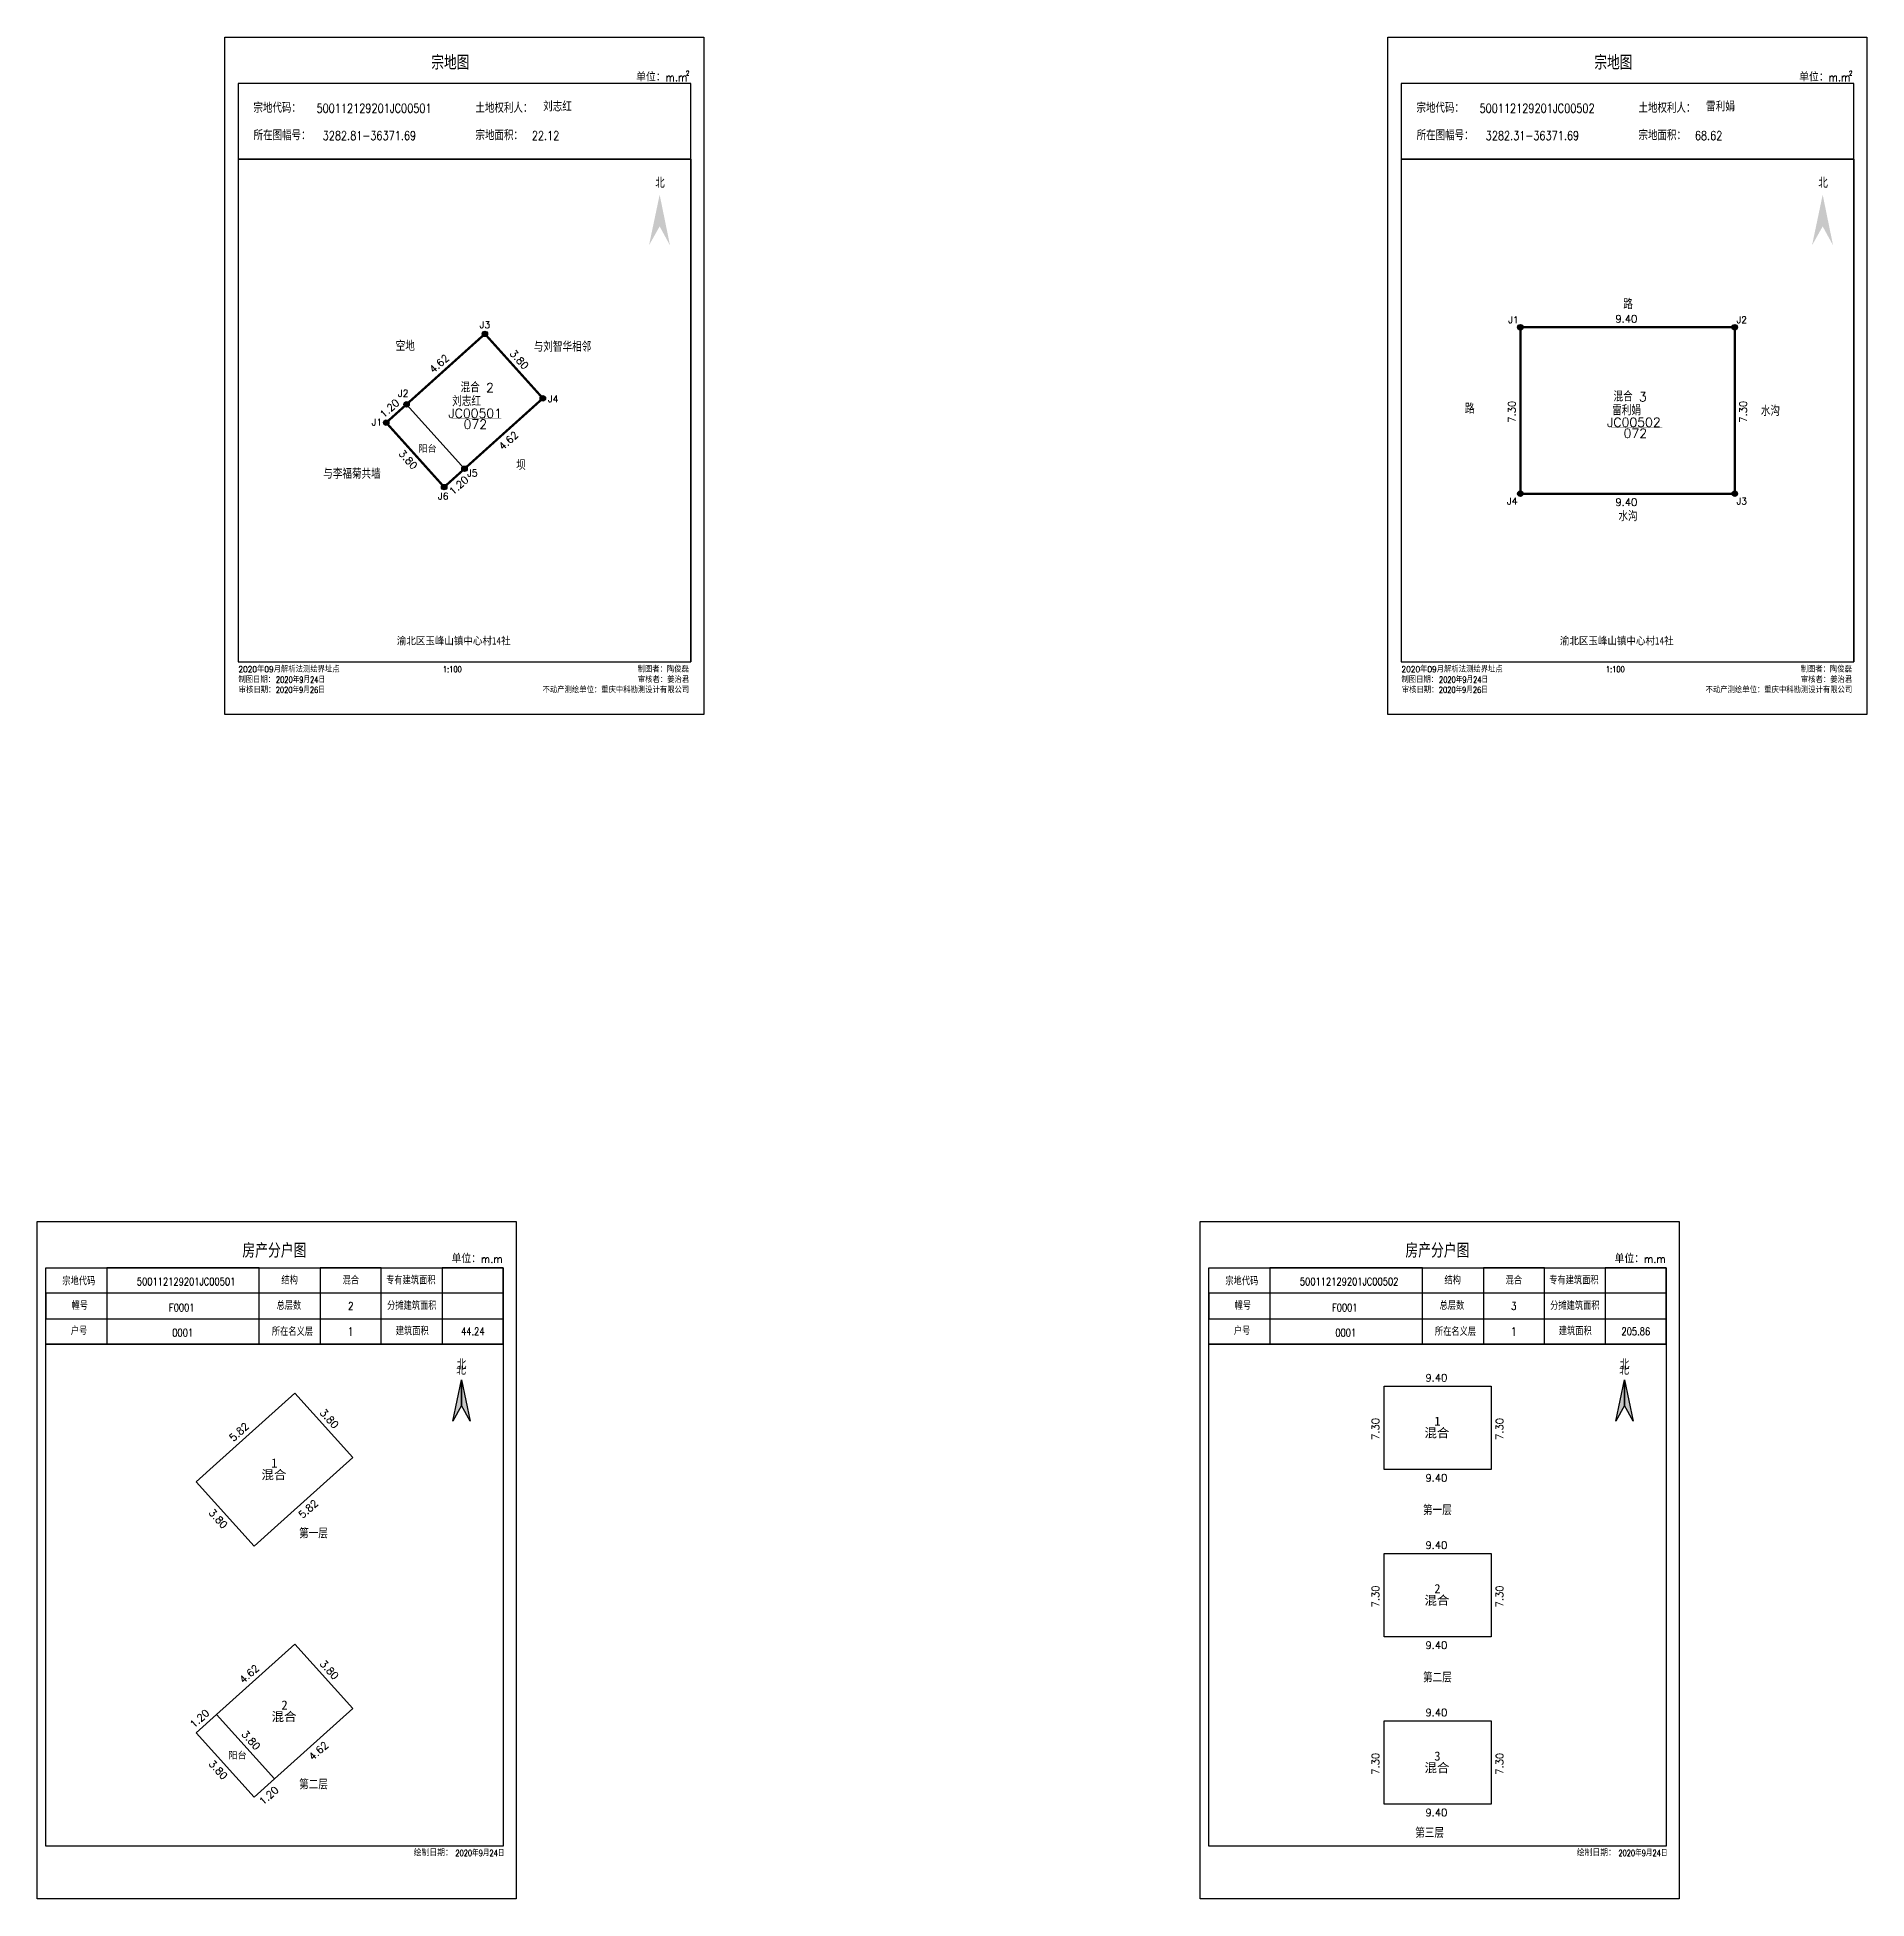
# Model space of a CAD drawing. Extents: x 36371590 to 36372043, y 3282005 to 3283161.
# Drawn here: x 36371606.2 to 36371686.4, y 3282078.4 to 3282160 of the extents above; entities that cross this region are included whole.
import ezdxf
from ezdxf.enums import TextEntityAlignment as Align

# ---------------------------------------------------------------- set-up
doc = ezdxf.new("R2010")
doc.units = 0
doc.header["$LTSCALE"] = 0.5
doc.linetypes.add('DASHED', pattern=[0.75, 0.5, -0.25])
doc.layers.get('0').update_dxf_attribs({"linetype": 'CONTINUOUS'})
doc.layers.add('_JMD_内', color=6, linetype='CONTINUOUS', true_color=0xff00ff)
doc.layers.add('_JZD_内', color=1, linetype='CONTINUOUS', true_color=0xff0000)
for name, color, linetype in [('_宗地图注记', 7, 'CONTINUOUS'), ('DLSS', 4, 'CONTINUOUS'), ('JZP', 1, 'CONTINUOUS'), ('TK', 7, 'CONTINUOUS'), ('ZJ', 7, 'CONTINUOUS'), ('内图框', 7, 'CONTINUOUS'), ('四至', 7, 'CONTINUOUS')]:
    doc.layers.add(name, color=color, linetype=linetype)
doc.layers.add('外图框', color=3, linetype='CONTINUOUS', plot=False)
doc.styles.add('HZ', font='rs.shx', dxfattribs={"width": 0.8, "bigfont": 'hztxt.shx'})
doc.styles.add('宋体', font='')
doc.styles.add('黑体', font='simhei.ttf')
doc.styles.get('宋体').set_extended_font_data('SimSun')

# ---------------------------------------------------------------- blocks, each defined once
blk = doc.blocks.new('指北针')
at = {"layer": '', "linetype": 'Continuous'}
for points in [[(0, 1.134), (0, 0), (-0.381, -0.676)], [(0, 1.134), (0.371, -0.68), (0, 0)]]:
    blk.add_hatch(color=7, dxfattribs=at).paths.add_polyline_path(points)
for points in [[(0, 1.134), (0, 0), (-0.381, -0.676)], [(0, 1.134), (0.371, -0.68), (0, 0)]]:
    blk.add_lwpolyline(points, close=True, dxfattribs=at)
at = {"layer": '', "linetype": 'DASHED', "style": '宋体', "width": 1}
blk.add_text('北', height=0.315, dxfattribs=at).set_placement((-0.24, 1.388))

msp = doc.modelspace()

# ---------------------------------------------------------------- hatches: boundary and pattern name
at = {"linetype": 'Continuous'}
h = msp.add_hatch(color=1, dxfattribs=at)
edge = h.paths.add_edge_path()
edge.add_arc((36371671.206, 3282147.308), 0.12, 0, 360)
at = {"linetype": 'Continuous', "true_color": 0x000000}
h = msp.add_hatch(color=18, dxfattribs=at)
edge = h.paths.add_edge_path()
edge.add_arc((36371671.206, 3282147.308), 0.11, 0, 360)
at = {"linetype": 'Continuous', "true_color": 0xffffff}
h = msp.add_hatch(color=7, dxfattribs=at)
edge = h.paths.add_edge_path(flags=0)
edge.add_arc((36371671.206, 3282147.308), 0.096, 0, 360)
at = {"linetype": 'Continuous'}
h = msp.add_hatch(color=1, dxfattribs=at)
edge = h.paths.add_edge_path()
edge.add_arc((36371680.606, 3282147.308), 0.12, 0, 360)
at = {"linetype": 'Continuous', "true_color": 0x000000}
h = msp.add_hatch(color=18, dxfattribs=at)
edge = h.paths.add_edge_path()
edge.add_arc((36371680.606, 3282147.308), 0.11, 0, 360)
at = {"linetype": 'Continuous', "true_color": 0xffffff}
h = msp.add_hatch(color=7, dxfattribs=at)
edge = h.paths.add_edge_path(flags=0)
edge.add_arc((36371680.606, 3282147.308), 0.096, 0, 360)
at = {"linetype": 'Continuous'}
h = msp.add_hatch(color=1, dxfattribs=at)
edge = h.paths.add_edge_path()
edge.add_arc((36371625.798, 3282147.016), 0.12, 0, 360)
at = {"linetype": 'Continuous', "true_color": 0x000000}
h = msp.add_hatch(color=18, dxfattribs=at)
edge = h.paths.add_edge_path()
edge.add_arc((36371625.798, 3282147.016), 0.11, 0, 360)
at = {"linetype": 'Continuous', "true_color": 0xffffff}
h = msp.add_hatch(color=7, dxfattribs=at)
edge = h.paths.add_edge_path(flags=0)
edge.add_arc((36371625.798, 3282147.016), 0.096, 0, 360)
at = {"linetype": 'Continuous'}
h = msp.add_hatch(color=1, dxfattribs=at)
edge = h.paths.add_edge_path()
edge.add_arc((36371622.363, 3282143.926), 0.12, 0, 360)
at = {"linetype": 'Continuous', "true_color": 0x000000}
h = msp.add_hatch(color=18, dxfattribs=at)
edge = h.paths.add_edge_path()
edge.add_arc((36371622.363, 3282143.926), 0.11, 0, 360)
at = {"linetype": 'Continuous'}
h = msp.add_hatch(color=1, dxfattribs=at)
edge = h.paths.add_edge_path()
edge.add_arc((36371628.34, 3282144.192), 0.12, 0, 360)
at = {"linetype": 'Continuous', "true_color": 0x000000}
h = msp.add_hatch(color=18, dxfattribs=at)
edge = h.paths.add_edge_path()
edge.add_arc((36371628.34, 3282144.192), 0.11, 0, 360)
at = {"linetype": 'Continuous', "true_color": 0xffffff}
h = msp.add_hatch(color=7, dxfattribs=at)
edge = h.paths.add_edge_path(flags=0)
edge.add_arc((36371628.34, 3282144.192), 0.096, 0, 360)
at = {"linetype": 'Continuous'}
h = msp.add_hatch(color=1, dxfattribs=at)
edge = h.paths.add_edge_path()
edge.add_arc((36371621.472, 3282143.124), 0.12, 0, 360)
at = {"linetype": 'Continuous', "true_color": 0x000000}
h = msp.add_hatch(color=18, dxfattribs=at)
edge = h.paths.add_edge_path()
edge.add_arc((36371621.472, 3282143.124), 0.11, 0, 360)
at = {"linetype": 'Continuous', "true_color": 0xffffff}
h = msp.add_hatch(color=7, dxfattribs=at)
edge = h.paths.add_edge_path(flags=0)
edge.add_arc((36371621.472, 3282143.124), 0.096, 0, 360)
h = msp.add_hatch(color=7, dxfattribs=at)
edge = h.paths.add_edge_path(flags=0)
edge.add_arc((36371622.363, 3282143.926), 0.096, 0, 360)
at = {"linetype": 'Continuous'}
h = msp.add_hatch(color=1, dxfattribs=at)
edge = h.paths.add_edge_path()
edge.add_arc((36371624.905, 3282141.101), 0.12, 0, 360)
at = {"linetype": 'Continuous', "true_color": 0x000000}
h = msp.add_hatch(color=18, dxfattribs=at)
edge = h.paths.add_edge_path()
edge.add_arc((36371624.905, 3282141.101), 0.11, 0, 360)
at = {"linetype": 'Continuous', "true_color": 0xffffff}
h = msp.add_hatch(color=7, dxfattribs=at)
edge = h.paths.add_edge_path(flags=0)
edge.add_arc((36371624.905, 3282141.101), 0.096, 0, 360)
at = {"linetype": 'Continuous'}
h = msp.add_hatch(color=1, dxfattribs=at)
edge = h.paths.add_edge_path()
edge.add_arc((36371624.013, 3282140.299), 0.12, 0, 360)
at = {"linetype": 'Continuous', "true_color": 0x000000}
h = msp.add_hatch(color=18, dxfattribs=at)
edge = h.paths.add_edge_path()
edge.add_arc((36371624.013, 3282140.299), 0.11, 0, 360)
at = {"linetype": 'Continuous', "true_color": 0xffffff}
h = msp.add_hatch(color=7, dxfattribs=at)
edge = h.paths.add_edge_path(flags=0)
edge.add_arc((36371624.013, 3282140.299), 0.096, 0, 360)
at = {"linetype": 'Continuous'}
h = msp.add_hatch(color=1, dxfattribs=at)
edge = h.paths.add_edge_path()
edge.add_arc((36371671.206, 3282140.008), 0.12, 0, 360)
at = {"linetype": 'Continuous', "true_color": 0x000000}
h = msp.add_hatch(color=18, dxfattribs=at)
edge = h.paths.add_edge_path()
edge.add_arc((36371671.206, 3282140.008), 0.11, 0, 360)
at = {"linetype": 'Continuous', "true_color": 0xffffff}
h = msp.add_hatch(color=7, dxfattribs=at)
edge = h.paths.add_edge_path(flags=0)
edge.add_arc((36371671.206, 3282140.008), 0.096, 0, 360)
at = {"linetype": 'Continuous'}
h = msp.add_hatch(color=1, dxfattribs=at)
edge = h.paths.add_edge_path()
edge.add_arc((36371680.606, 3282140.008), 0.12, 0, 360)
at = {"linetype": 'Continuous', "true_color": 0x000000}
h = msp.add_hatch(color=18, dxfattribs=at)
edge = h.paths.add_edge_path()
edge.add_arc((36371680.606, 3282140.008), 0.11, 0, 360)
at = {"linetype": 'Continuous', "true_color": 0xffffff}
h = msp.add_hatch(color=7, dxfattribs=at)
edge = h.paths.add_edge_path(flags=0)
edge.add_arc((36371680.606, 3282140.008), 0.096, 0, 360)

# ---------------------------------------------------------------- linework, layer by layer
at = {"color": 7, "linetype": 'Continuous'}
for centre in [(36371671.206, 3282147.308), (36371680.606, 3282147.308), (36371625.798, 3282147.016), (36371622.363, 3282143.926), (36371628.34, 3282144.192), (36371621.472, 3282143.124), (36371624.905, 3282141.101), (36371624.013, 3282140.299), (36371671.206, 3282140.008), (36371680.606, 3282140.008)]:
    msp.add_circle(centre, 0.11, dxfattribs=at)
at = {"layer": '_JMD_内', "linetype": 'Continuous'}
for points in [[(36371671.206, 3282147.308), (36371680.606, 3282147.308), (36371680.606, 3282140.008), (36371671.206, 3282140.008)], [(36371622.363, 3282143.926), (36371625.798, 3282147.016), (36371628.34, 3282144.192), (36371624.905, 3282141.101)], [(36371621.472, 3282143.124), (36371622.363, 3282143.926), (36371624.905, 3282141.101), (36371624.013, 3282140.299)], [(36371614.034, 3282097.48), (36371617.468, 3282100.57), (36371620.01, 3282097.745), (36371616.575, 3282094.655), (36371615.683, 3282093.853), (36371613.142, 3282096.677)], [(36371614.034, 3282086.47), (36371617.468, 3282089.561), (36371620.01, 3282086.736), (36371616.575, 3282083.645)], [(36371613.142, 3282085.668), (36371614.034, 3282086.47), (36371616.575, 3282083.645), (36371615.683, 3282082.843)]]:
    msp.add_lwpolyline(points, close=True, dxfattribs=at)
at = {"layer": '_JMD_内', "linetype": 'Continuous', "ltscale": 0.5}
for points in [[(36371665.226, 3282100.871), (36371669.926, 3282100.871), (36371669.926, 3282097.221), (36371665.226, 3282097.221)], [(36371665.226, 3282093.532), (36371669.926, 3282093.532), (36371669.926, 3282089.882), (36371665.226, 3282089.882)], [(36371665.226, 3282086.192), (36371669.926, 3282086.192), (36371669.926, 3282082.542), (36371665.226, 3282082.542)]]:
    msp.add_lwpolyline(points, close=True, dxfattribs=at)
at = {"layer": '_JZD_内', "linetype": 'Continuous', "const_width": 0.1}
for points in [[(36371671.206, 3282147.308), (36371680.606, 3282147.308), (36371680.606, 3282140.008), (36371671.206, 3282140.008)], [(36371621.472, 3282143.124), (36371622.363, 3282143.926), (36371625.798, 3282147.016), (36371628.34, 3282144.192), (36371624.905, 3282141.101), (36371624.013, 3282140.299)]]:
    msp.add_lwpolyline(points, close=True, dxfattribs=at)
at = {"layer": 'DLSS', "color": 1, "linetype": 'Continuous', "const_width": 0.01}
for points in [[(36371624.358, 3282143.295), (36371626.518, 3282143.295)], [(36371675.174, 3282142.898), (36371677.437, 3282142.898)]]:
    msp.add_lwpolyline(points, dxfattribs=at)
at = {"layer": 'JZP', "color": 1, "linetype": 'Continuous'}
for centre in [(36371671.206, 3282147.308), (36371680.606, 3282147.308), (36371625.798, 3282147.016), (36371622.363, 3282143.926), (36371628.34, 3282144.192), (36371621.472, 3282143.124), (36371624.905, 3282141.101), (36371624.013, 3282140.299), (36371671.206, 3282140.008), (36371680.606, 3282140.008)]:
    msp.add_circle(centre, 0.12, dxfattribs=at)
at = {"layer": 'TK', "linetype": 'Continuous'}
for points in [[(36371614.981, 3282132.631), (36371634.83, 3282132.631), (36371634.83, 3282157.993), (36371614.981, 3282157.993)], [(36371665.981, 3282132.631), (36371685.83, 3282132.631), (36371685.83, 3282157.993), (36371665.981, 3282157.993)]]:
    msp.add_lwpolyline(points, close=True, dxfattribs=at)
at = {"layer": 'TK', "linetype": 'Continuous', "flags": 128}
for points in [[(36371614.981, 3282154.685), (36371634.83, 3282154.685), (36371634.83, 3282132.631)], [(36371665.981, 3282154.685), (36371685.83, 3282154.685), (36371685.83, 3282132.631)]]:
    msp.add_lwpolyline(points, dxfattribs=at)
at = {"layer": 'TK', "color": 7, "linetype": 'Continuous', "flags": 128}
for points in [[(36371614.981, 3282154.685), (36371614.981, 3282132.631), (36371634.83, 3282132.631), (36371634.83, 3282154.685), (36371614.981, 3282154.685)], [(36371665.981, 3282154.685), (36371665.981, 3282132.631), (36371685.83, 3282132.631), (36371685.83, 3282154.685), (36371665.981, 3282154.685)]]:
    msp.add_lwpolyline(points, close=True, dxfattribs=at)
for points in [[(36371614.981, 3282154.685), (36371634.83, 3282154.685)], [(36371665.981, 3282154.685), (36371685.83, 3282154.685)]]:
    msp.add_lwpolyline(points, dxfattribs=at)
at = {"layer": 'TK', "linetype": 'DASHED'}
for points in [[(36371633.462, 3282153.119), (36371632.995, 3282150.901), (36371633.462, 3282151.729)], [(36371633.462, 3282153.119), (36371633.462, 3282151.729), (36371633.917, 3282150.896)], [(36371684.462, 3282153.119), (36371683.995, 3282150.901), (36371684.462, 3282151.729)], [(36371684.462, 3282153.119), (36371684.462, 3282151.729), (36371684.917, 3282150.896)]]:
    msp.add_solid(points, dxfattribs=at)
at = {"layer": '内图框', "linetype": 'Continuous'}
for p, q in [((36371627.739, 3282132.631), (36371627.739, 3282132.631)), ((36371678.739, 3282132.631), (36371678.739, 3282132.631))]:
    msp.add_line(p, q, dxfattribs=at)
for points in [[(36371609.222, 3282102.716), (36371606.547, 3282102.716), (36371606.547, 3282102.716), (36371606.547, 3282102.716), (36371609.222, 3282102.716), (36371626.604, 3282102.716), (36371626.604, 3282106.059), (36371626.604, 3282102.716), (36371606.547, 3282102.716), (36371606.547, 3282103.83), (36371626.604, 3282103.83), (36371626.604, 3282104.945), (36371606.547, 3282104.945), (36371606.547, 3282103.83), (36371606.547, 3282106.059), (36371626.604, 3282106.059), (36371623.93, 3282106.059), (36371623.93, 3282102.716), (36371621.256, 3282102.716), (36371621.256, 3282106.059), (36371618.581, 3282106.059), (36371618.581, 3282102.716), (36371615.907, 3282102.716), (36371615.907, 3282106.059), (36371609.222, 3282106.059)], [(36371606.547, 3282106.059), (36371626.604, 3282106.059), (36371626.604, 3282080.697), (36371606.547, 3282080.697)], [(36371660.222, 3282102.716), (36371657.547, 3282102.716), (36371657.547, 3282102.716), (36371657.547, 3282102.716), (36371660.222, 3282102.716), (36371677.604, 3282102.716), (36371677.604, 3282106.059), (36371677.604, 3282102.716), (36371657.547, 3282102.716), (36371657.547, 3282103.83), (36371677.604, 3282103.83), (36371677.604, 3282104.945), (36371657.547, 3282104.945), (36371657.547, 3282103.83), (36371657.547, 3282106.059), (36371677.604, 3282106.059), (36371674.93, 3282106.059), (36371674.93, 3282102.716), (36371672.256, 3282102.716), (36371672.256, 3282106.059), (36371669.581, 3282106.059), (36371669.581, 3282102.716), (36371666.907, 3282102.716), (36371666.907, 3282106.059), (36371660.222, 3282106.059)], [(36371657.547, 3282106.059), (36371677.604, 3282106.059), (36371677.604, 3282080.697), (36371657.547, 3282080.697)], [(36371606.547, 3282102.716), (36371626.604, 3282102.716), (36371626.604, 3282080.697), (36371606.547, 3282080.697)], [(36371657.547, 3282102.716), (36371677.604, 3282102.716), (36371677.604, 3282080.697), (36371657.547, 3282080.697)]]:
    msp.add_lwpolyline(points, close=True, dxfattribs=at)
for points in [[(36371606.547, 3282103.83), (36371625.894, 3282103.83)], [(36371657.547, 3282103.83), (36371676.894, 3282103.83)]]:
    msp.add_lwpolyline(points, dxfattribs=at)
at = {"layer": '外图框', "linetype": 'Continuous', "flags": 128}
for points in [[(36371614.395, 3282130.326), (36371614.395, 3282160.026), (36371635.395, 3282160.026), (36371635.395, 3282130.326)], [(36371665.395, 3282130.326), (36371665.395, 3282160.026), (36371686.395, 3282160.026), (36371686.395, 3282130.326)], [(36371627.169, 3282078.392), (36371606.169, 3282078.392), (36371606.169, 3282108.092), (36371627.169, 3282108.092)], [(36371678.169, 3282078.392), (36371657.169, 3282078.392), (36371657.169, 3282108.092), (36371678.169, 3282108.092)]]:
    msp.add_lwpolyline(points, close=True, dxfattribs=at)

# ---------------------------------------------------------------- block references
at = {"layer": '内图框', "linetype": 'Continuous'}
for p in [(36371624.777, 3282100.019), (36371675.777, 3282100.019)]:
    msp.add_blockref('指北针', p, dxfattribs=at)

# ---------------------------------------------------------------- texts
at = {"color": 7, "linetype": 'Continuous'}
for s, height, style, p in [('9.40', 0.32, 'HZ', (36371667.042, 3282101.081)), ('1', 0.4, '黑体', (36371667.432, 3282099.135)), ('混合', 0.4, '黑体', (36371667, 3282098.625)), ('1', 0.4, '黑体', (36371616.432, 3282097.3)), ('混合', 0.4, '黑体', (36371616, 3282096.79)), ('第一层', 0.4, 'HZ', (36371666.936, 3282095.221)), ('第一层', 0.4, 'HZ', (36371617.653, 3282094.2)), ('9.40', 0.32, 'HZ', (36371667.042, 3282093.742)), ('2', 0.4, '黑体', (36371667.432, 3282091.793)), ('混合', 0.4, '黑体', (36371667, 3282091.283)), ('第二层', 0.4, 'HZ', (36371666.936, 3282087.882)), ('2', 0.4, '黑体', (36371616.878, 3282086.689)), ('混合', 0.4, '黑体', (36371616.446, 3282086.18)), ('9.40', 0.32, 'HZ', (36371667.042, 3282086.402)), ('阳台', 0.3, 'HZ', (36371614.549, 3282084.507)), ('3', 0.4, '黑体', (36371667.432, 3282084.45)), ('第二层', 0.4, 'HZ', (36371617.653, 3282083.191)), ('混合', 0.4, '黑体', (36371667, 3282083.94)), ('第三层', 0.4, 'HZ', (36371666.595, 3282081.067))]:
    msp.add_text(s, height=height, dxfattribs=dict(at, style=style)).set_placement(p)
at = {"color": 7, "linetype": 'Continuous', "style": 'HZ'}
for s, rotation, p in [('5.82', 41.98158, (36371614.768, 3282098.423)), ('3.80', 311.97926, (36371618.538, 3282099.695)), ('7.30', 90, (36371665.016, 3282098.513)), ('7.30', 89.99999, (36371670.456, 3282098.513)), ('9.40', 360, (36371667.042, 3282096.691)), ('5.82', 41.98018, (36371617.805, 3282095.048)), ('3.80', 311.97915, (36371613.662, 3282095.307)), ('7.30', 90, (36371665.016, 3282091.173)), ('7.30', 89.99999, (36371670.456, 3282091.173)), ('9.40', 360, (36371667.042, 3282089.352)), ('4.62', 41.9803, (36371615.214, 3282087.815)), ('3.80', 311.97926, (36371618.538, 3282088.685)), ('1.20', 41.9865, (36371613.034, 3282085.853)), ('3.80', 311.98251, (36371615.104, 3282085.595)), ('4.62', 41.98103, (36371618.251, 3282084.44)), ('3.80', 311.97915, (36371613.662, 3282084.297)), ('7.30', 90, (36371665.016, 3282083.833)), ('7.30', 89.99999, (36371670.456, 3282083.833)), ('1.20', 41.97691, (36371616.07, 3282082.478)), ('9.40', 360, (36371667.042, 3282082.012))]:
    msp.add_text(s, height=0.32, rotation=rotation, dxfattribs=at).set_placement(p)
at = {"layer": '_宗地图注记', "color": 7, "linetype": 'Continuous', "style": 'HZ'}
for s, p in [('J3', (36371625.569, 3282147.266)), ('J1', (36371670.672, 3282147.484)), ('J2', (36371680.682, 3282147.484)), ('J2', (36371621.985, 3282144.259)), ('J4', (36371628.561, 3282144.016)), ('J1', (36371620.836, 3282142.996)), ('阳台', (36371622.878, 3282141.812)), ('J5', (36371625.02, 3282140.764)), ('J6', (36371623.742, 3282139.749)), ('J4', (36371670.622, 3282139.531)), ('J3', (36371680.682, 3282139.531))]:
    msp.add_text(s, height=0.3, dxfattribs=at).set_placement(p)
at = {"layer": '_宗地图注记', "color": 6, "linetype": 'Continuous', "style": 'HZ'}
for s, p in [('混合 2', (36371624.736, 3282144.459)), ('混合 3', (36371675.29, 3282144.058))]:
    msp.add_text(s, height=0.4, dxfattribs=at).set_placement(p)
at = {"layer": '_宗地图注记', "color": 1, "linetype": 'Continuous', "style": 'HZ'}
for s, height, p in [('刘志红', 0.42, (36371624.366, 3282143.845)), ('JC00501', 0.4, (36371624.2, 3282143.335)), ('072', 0.4, (36371624.867, 3282142.855)), ('JC00502', 0.4, (36371675.01, 3282142.938)), ('雷利娟', 0.42, (36371675.234, 3282143.448)), ('072', 0.4, (36371675.734, 3282142.458))]:
    msp.add_text(s, height=height, dxfattribs=at).set_placement(p)
at = {"layer": 'TK', "linetype": 'Continuous', "style": 'HZ', "width": 0.9}
for s, height, p in [('宗地图', 0.6175, (36371623.45, 3282158.605)), ('宗地图', 0.6175, (36371674.45, 3282158.605)), ('宗地代码：', 0.3859, (36371615.647, 3282156.716)), ('土地权利人：', 0.3859, (36371625.382, 3282156.716)), ('宗地代码：', 0.3859, (36371666.647, 3282156.716)), ('土地权利人：', 0.3859, (36371676.382, 3282156.716)), ('所在图幅号：', 0.3859, (36371615.654, 3282155.516)), ('宗地面积：', 0.3859, (36371625.384, 3282155.516)), ('所在图幅号：', 0.3859, (36371666.654, 3282155.516)), ('宗地面积：', 0.3859, (36371676.384, 3282155.516))]:
    msp.add_text(s, height=height, dxfattribs=at).set_placement(p)
at = {"layer": 'TK', "linetype": 'DASHED', "style": 'HZ', "width": 0.9}
for s, height, p in [('单位：m.m', 0.3529, (36371632.434, 3282158.091)), ('单位：m.m', 0.3529, (36371683.434, 3282158.091)), ('北', 0.386, (36371633.271, 3282153.424)), ('北', 0.386, (36371684.271, 3282153.424)), ('制图日期：', 0.2646, (36371614.99, 3282131.719)), ('2020年09月解析法测绘界址点', 0.26465, (36371614.99, 3282132.177)), ('制图日期：', 0.2646, (36371665.99, 3282131.719)), ('2020年09月解析法测绘界址点', 0.26465, (36371665.99, 3282132.177)), ('审核日期：', 0.2646, (36371615.005, 3282131.271)), ('审核日期：', 0.2646, (36371666.005, 3282131.271)), ('单位：m.m', 0.3529, (36371624.337, 3282106.273)), ('单位：m.m', 0.3529, (36371675.337, 3282106.273)), ('北', 0.411, (36371624.564, 3282101.611)), ('北', 0.411, (36371675.564, 3282101.611)), ('绘制日期：', 0.282, (36371622.679, 3282080.265)), ('绘制日期：', 0.282, (36371673.679, 3282080.265))]:
    msp.add_text(s, height=height, dxfattribs=at).set_placement(p)
for p in [(36371634.69, 3282158.445), (36371685.69, 3282158.445)]:
    msp.add_text('2', height=0.2, dxfattribs=at).set_placement(p, align=Align.MIDDLE)
at = {"layer": 'TK', "linetype": 'DASHED', "style": '黑体', "width": 0.9}
for p in [(36371624.433, 3282133.394), (36371675.433, 3282133.394)]:
    msp.add_text('渝北区玉峰山镇中心村14社', height=0.33081, dxfattribs=at).set_placement(p, align=Align.CENTER)
at = {"layer": 'TK', "linetype": 'DASHED', "style": 'HZ', "width": 0.9}
for s, height, p in [('制图者：陶俊磊', 0.2646, (36371634.744, 3282132.177)), ('审核者：姜治君', 0.2646, (36371634.756, 3282131.719)), ('制图者：陶俊磊', 0.2646, (36371685.744, 3282132.177)), ('审核者：姜治君', 0.2646, (36371685.756, 3282131.719)), ('不动产测绘单位：重庆中科勘测设计有限公司', 0.26465, (36371634.757, 3282131.271)), ('不动产测绘单位：重庆中科勘测设计有限公司', 0.26465, (36371685.757, 3282131.271))]:
    msp.add_text(s, height=height, dxfattribs=at).set_placement(p, align=Align.RIGHT)
at = {"layer": 'TK', "linetype": 'Continuous', "style": 'HZ', "width": 0.9}
for p in [(36371616.567, 3282106.816), (36371667.567, 3282106.816)]:
    msp.add_text('房产分户图', height=0.624, dxfattribs=at).set_placement(p, align=Align.MIDDLE_CENTER)
at = {"layer": 'TK', "linetype": 'Continuous', "style": 'HZ', "width": 0.8}
for s, p in [('F0001', (36371612.506, 3282104.151)), ('F0001', (36371663.506, 3282104.151)), ('0001', (36371612.548, 3282103.05)), ('0001', (36371663.548, 3282103.05))]:
    msp.add_text(s, height=0.3343, dxfattribs=at).set_placement(p, align=Align.CENTER)
at = {"layer": 'TK', "linetype": 'Continuous', "char_height": 0.3343, "attachment_point": 5, "style": 'HZ'}
for s, insert, width in [('宗地代码', (36371607.99, 3282105.464), 2.12251), ('结构', (36371617.237, 3282105.5), 2.62399), ('专有建筑面积', (36371622.552, 3282105.502), 2.6742), ('宗地代码', (36371658.99, 3282105.464), 2.12251), ('结构', (36371668.237, 3282105.5), 2.62399), ('专有建筑面积', (36371673.552, 3282105.502), 2.6742), ('幢号', (36371608.034, 3282104.393), 2.12251), ('总层数', (36371617.204, 3282104.388), 2.62399), ('分摊建筑面积', (36371622.593, 3282104.388), 2.6742), ('幢号', (36371659.034, 3282104.393), 2.12251), ('总层数', (36371668.204, 3282104.388), 2.62399), ('分摊建筑面积', (36371673.593, 3282104.388), 2.6742), ('户号', (36371608.001, 3282103.278), 2.12251), ('所在名义层', (36371617.36, 3282103.247), 2.62399), ('建筑面积', (36371622.614, 3282103.273), 3.11116), ('户号', (36371659.001, 3282103.278), 2.12251), ('所在名义层', (36371668.36, 3282103.247), 2.62399), ('建筑面积', (36371673.614, 3282103.273), 3.11116)]:
    msp.add_mtext(s, dxfattribs=dict(at, insert=insert, width=width))
at = {"layer": 'TK', "char_height": 0.373, "width": 2.6684, "attachment_point": 5, "style": 'HZ'}
for insert in [(36371619.913, 3282103.264), (36371670.913, 3282103.264)]:
    msp.add_mtext('1', dxfattribs=dict(at, insert=insert))
at = {"layer": 'ZJ', "color": 7, "linetype": 'Continuous', "style": 'HZ'}
msp.add_text('9.40', height=0.32, dxfattribs=at).set_placement((36371675.372, 3282147.518))
for s, rotation, p in [('4.62', 41.9803, (36371623.544, 3282145.271)), ('3.80', 311.97926, (36371626.868, 3282146.141)), ('1.20', 41.9865, (36371621.364, 3282143.309)), ('7.30', 90, (36371670.996, 3282143.124)), ('7.30', 89.99999, (36371681.136, 3282143.124)), ('4.62', 41.98103, (36371626.581, 3282141.896)), ('3.80', 311.97915, (36371621.992, 3282141.753)), ('1.20', 41.97691, (36371624.4, 3282139.934)), ('9.40', 360, (36371675.372, 3282139.478))]:
    msp.add_text(s, height=0.32, rotation=rotation, dxfattribs=at).set_placement(p)
at = {"layer": '内图框', "linetype": 'DASHED', "style": 'HZ', "width": 0.8}
for s, height, p in [('500112129201JC00501', 0.3905, (36371618.415, 3282156.716)), ('500112129201JC00502', 0.3905, (36371669.415, 3282156.716)), ('3282.81-36371.69', 0.3905, (36371618.685, 3282155.516)), ('22.12', 0.3905, (36371627.856, 3282155.516)), ('3282.31-36371.69', 0.3905, (36371669.685, 3282155.516)), ('68.62', 0.3905, (36371678.856, 3282155.516)), ('2020年9月24日', 0.2677, (36371616.636, 3282131.719)), ('2020年9月24日', 0.2677, (36371667.636, 3282131.719)), ('2020年9月26日', 0.2677, (36371616.629, 3282131.271)), ('2020年9月26日', 0.2677, (36371667.629, 3282131.271)), ('2020年9月24日', 0.2677, (36371624.503, 3282080.264)), ('2020年9月24日', 0.2677, (36371675.503, 3282080.264))]:
    msp.add_text(s, height=height, dxfattribs=at).set_placement(p)
for p in [(36371624.371, 3282132.177), (36371675.371, 3282132.177)]:
    msp.add_text('1:100', height=0.2677, dxfattribs=at).set_placement(p, align=Align.CENTER)
at = {"layer": '内图框', "linetype": 'DASHED', "style": 'HZ'}
for s, insert, char_height, width, attachment_point in [('刘志红', (36371628.349, 3282157.171), 0.3905, 5.44491, 1), ('雷利娟', (36371679.349, 3282157.171), 0.3905, 5.44491, 1), ('2', (36371619.918, 3282104.388), 0.334, 2.6742, 5), ('3', (36371670.918, 3282104.388), 0.334, 2.6742, 5)]:
    msp.add_mtext(s, dxfattribs=dict(at, insert=insert, char_height=char_height, width=width, attachment_point=attachment_point))
at = {"layer": '内图框', "linetype": 'Continuous', "char_height": 0.3343, "attachment_point": 5, "style": 'HZ'}
for s, insert, width in [('混合', (36371619.918, 3282105.502), 2.6742), ('混合', (36371670.918, 3282105.502), 2.6742), ('500112129201JC00501', (36371612.696, 3282105.459), 5.86049), ('500112129201JC00502', (36371663.696, 3282105.459), 5.86049)]:
    msp.add_mtext(s, dxfattribs=dict(at, insert=insert, width=width))
at = {"layer": '内图框', "char_height": 0.3343, "width": 2.6742, "attachment_point": 5, "style": 'HZ'}
for s, insert in [('44.24', (36371625.267, 3282103.273)), ('205.86', (36371676.267, 3282103.273))]:
    msp.add_mtext(s, dxfattribs=dict(at, insert=insert))
at = {"layer": '四至', "color": 7, "linetype": 'Continuous', "style": 'HZ'}
for s, p in [('路', (36371675.719, 3282148.108)), ('空地', (36371621.888, 3282146.272)), ('与刘智华相邻', (36371627.942, 3282146.237)), ('路', (36371668.775, 3282143.526)), ('水沟', (36371681.751, 3282143.424)), ('与李福菊共墙', (36371618.71, 3282140.667)), ('坝', (36371627.169, 3282141.051)), ('水沟', (36371675.506, 3282138.808))]:
    msp.add_text(s, height=0.4, dxfattribs=at).set_placement(p)

doc.saveas('drawing.dxf')
